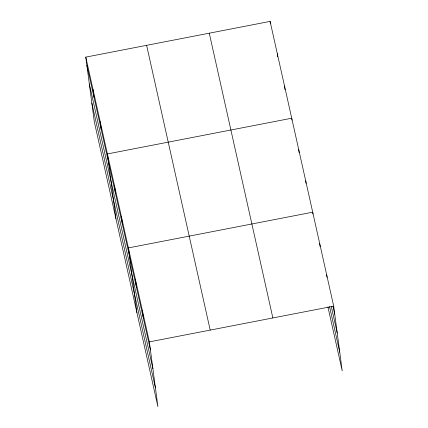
<?xml version="1.0" encoding="UTF-8"?>
<svg xmlns="http://www.w3.org/2000/svg" width="428" height="428" viewBox="0 0 428 428"><rect width="100%" height="100%" fill="white"/><g stroke="black" fill="none" stroke-linecap="round" stroke-linejoin="round"><path stroke-width="0.64" d="M85.793 57.117L149.372 341.881L157.895 406.6L94.315 121.836L85.793 57.117L270.105 21.4L333.685 306.164L342.207 370.883L327.928 306.93M149.372 341.881L333.685 306.164M333.011 306.469L334.755 314.302M331.24 306.218L337.216 332.973M329.549 306.528L339.746 352.212M209.281 33.186L272.861 317.95M146.617 45.331L210.196 330.095M86.868 65.259L150.447 350.018M89.324 83.931L152.903 368.69M91.859 103.169L155.434 387.929M326.692 274.84L327.019 277.344M319.7 243.516L320.112 246.646M312.954 214.07L312.702 212.192L128.395 247.908L136.912 312.627M305.71 180.867L306.041 183.371M298.717 149.543L299.129 152.673M291.971 120.097L291.725 118.219L107.412 153.936L115.934 218.655M284.518 85.948L285.011 89.703M277.312 53.671L277.724 56.806M270.105 21.4L270.437 23.904M142.38 310.557L143.45 318.7M135.387 279.233L136.457 287.375M121.397 216.584L122.472 224.727M114.404 185.26L115.474 193.403M100.206 121.664L101.276 129.807M92.999 89.393L94.074 97.531"/></g></svg>
